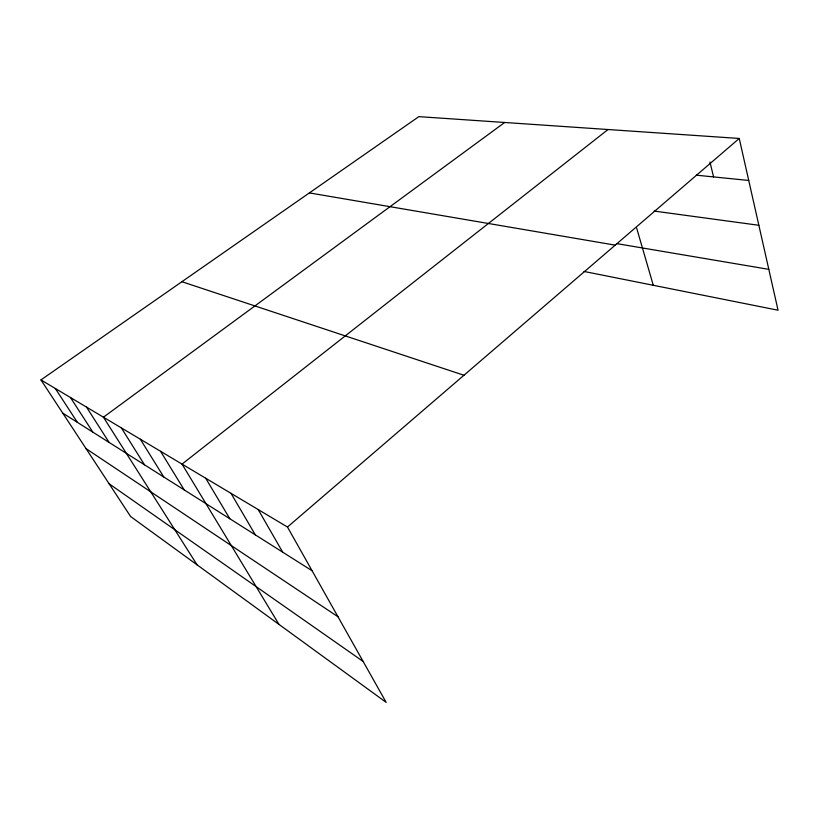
<?xml version="1.0" encoding="UTF-8"?>
<svg xmlns="http://www.w3.org/2000/svg" width="819" height="819" viewBox="0 0 819 819"><rect width="100%" height="100%" fill="white"/><g stroke="black" fill="none" stroke-linecap="round" stroke-linejoin="round"><path stroke-width="1.23" d="M739.24 138.462L418.857 116.636L40.95 379.914L287.489 527.037L739.24 138.462L778.05 310.217L584.019 271.447M608.026 129.525L182.033 464.107L279.003 624.436M504.658 122.481L103.429 417.199L197.062 564.834M696.345 175.174L748.73 180.467M654.166 211.077L758.865 225.286M616.697 243.612L768.816 269.359M309.377 192.905L615.212 245.147M181.9 281.716L463.943 375.256M62.735 413.104L312.09 570.761M86.067 448.658L338.001 616.789M109.132 483.783L363.134 661.465M40.95 379.914L130.6 516.502L386.158 702.364L287.489 527.037M55.334 388.503L77.395 422.369M70.506 397.553L92.844 432.135M86.507 407.104L109.132 442.434M121.345 427.897L144.513 464.813M140.346 439.24L163.78 476.986M160.544 451.279L184.224 489.916M205.682 478.224L229.822 518.744M231.009 493.335L255.344 534.879M258.2 509.561L282.698 552.17M636.68 228.153L653.286 285.288M709.96 162.049L713.584 176.914"/></g></svg>
